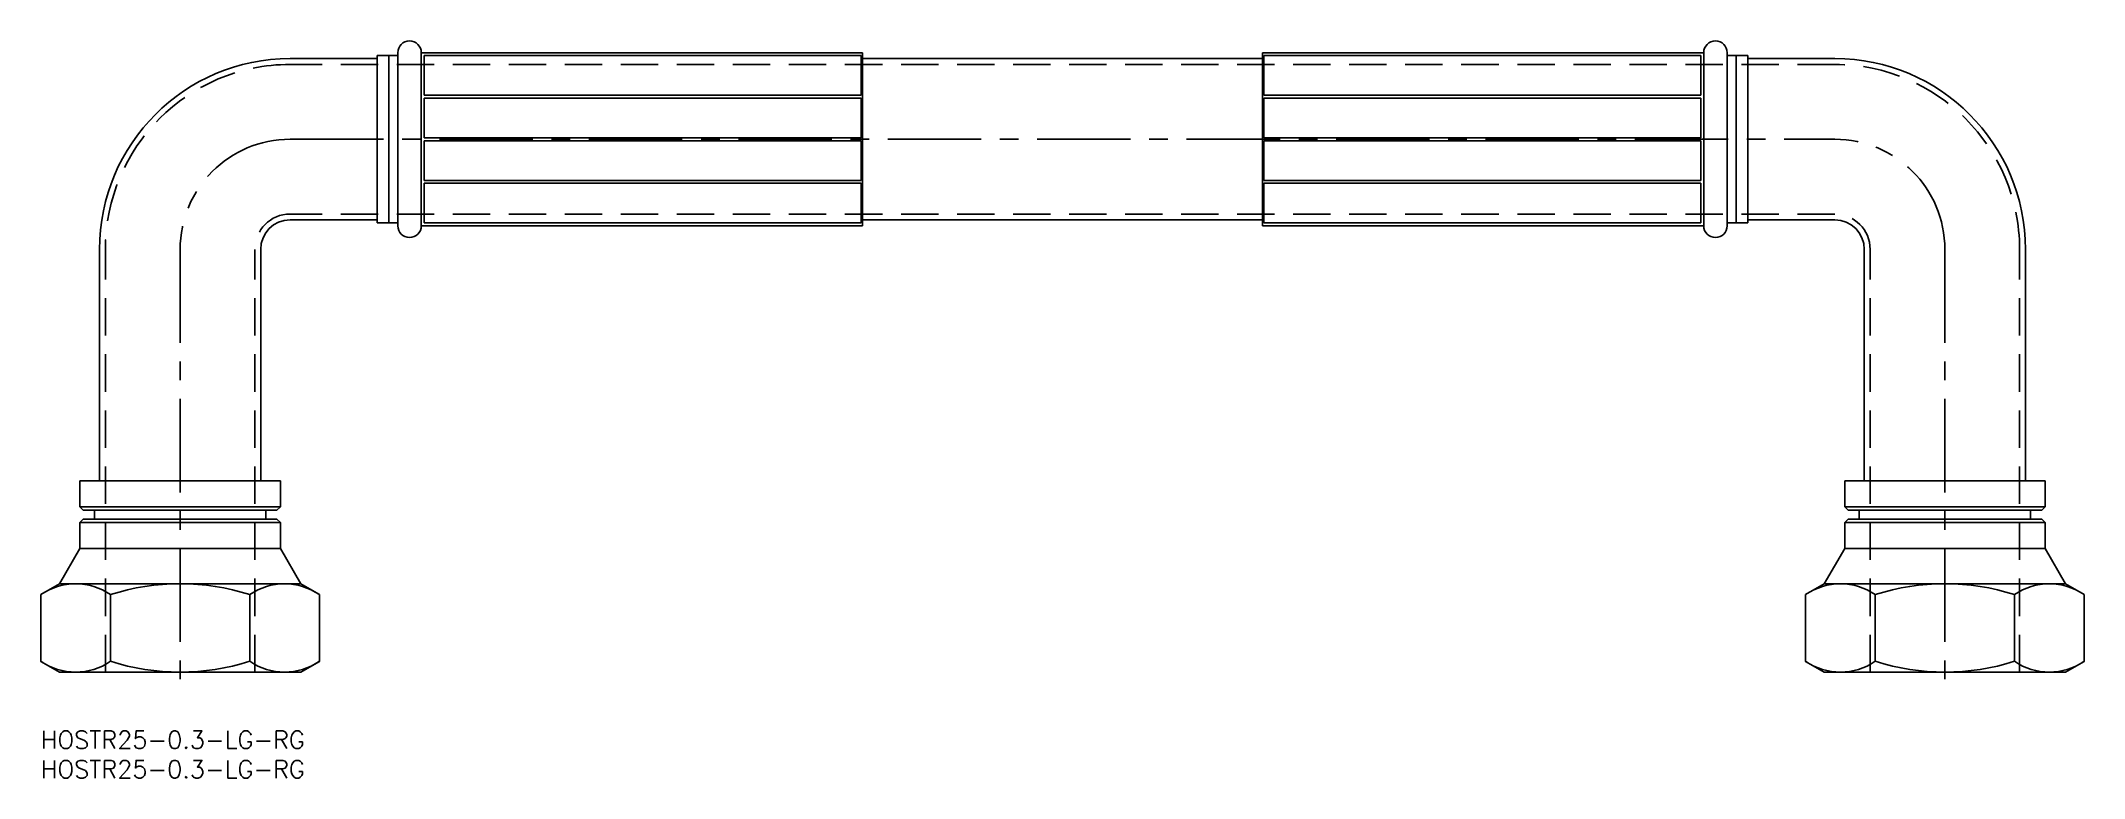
# Model space of a CAD drawing. Extents: x 0 to 347, y -8 to 117.
import ezdxf

# ---------------------------------------------------------------- set-up
doc = ezdxf.new("R2010")
doc.units = 0
doc.header["$LTSCALE"] = 0.5
doc.linetypes.add('CENTER', pattern=[50.8, 31.75, -6.35, 6.35, -6.35])
doc.linetypes.add('DASHED', pattern=[19.05, 12.7, -6.35])
for name, color, linetype in [('MSM_CENTER', 1, 'CENTER'), ('MSM_CONTINUOUS', 7, 'CONTINUOUS'), ('MSM_DASHED', 4, 'DASHED'), ('MSM_PART_NUMBER', 7, 'CONTINUOUS')]:
    doc.layers.add(name, color=color, linetype=linetype)
doc.styles.get("Standard").update_dxf_attribs({"font": 'txt.shx', "height": 3, "bigfont": 'bigfont.shx'})

# ---------------------------------------------------------------- blocks, each defined once
blk = doc.blocks.new('*U2')
at = {"layer": 'MSM_PART_NUMBER'}
blk.add_text('HOSTR25-0.3-LG-RG', height=3, dxfattribs=at).set_placement((0, -3))
blk = doc.blocks.new('*U3')
at = {"layer": 'MSM_PART_NUMBER'}
blk.add_text('HOSTR25-0.3-LG-RG', height=3, dxfattribs=at).set_placement((0, -8))

msp = doc.modelspace()

# ---------------------------------------------------------------- linework, layer by layer
at = {"layer": 'MSM_CENTER'}
for p, q in [((42.37, 100.5), (304.97, 100.5)), ((23.67, 81.8), (23.67, 8)), ((323.67, 81.8), (323.67, 8))]:
    msp.add_line(p, q, dxfattribs=at)
for centre, start, end in [((42.37, 81.8), 90, 180), ((304.97, 81.8), 0, 90)]:
    msp.add_arc(centre, 18.7, start, end, dxfattribs=at)
at = {"layer": 'MSM_CONTINUOUS'}
for p, q in [((57.17, 114.7), (60.67, 114.7)), ((57.17, 114.7), (57.17, 86.3)), ((59.17, 114.7), (59.17, 86.3)), ((60.67, 85.8), (60.67, 115.2)), ((139.67, 115.2), (64.67, 115.2)), ((64.67, 115.2), (64.67, 85.8)), ((65.17, 114.7), (65.17, 107.97)), ((139.42, 114.7), (65.17, 114.7)), ((139.42, 114.7), (139.42, 107.97)), ((139.67, 115.2), (139.67, 85.8)), ((207.67, 115.2), (207.67, 85.8)), ((207.67, 115.2), (282.67, 115.2)), ((207.92, 114.7), (207.92, 107.97)), ((207.92, 114.7), (282.17, 114.7)), ((282.17, 114.7), (282.17, 107.97)), ((282.67, 115.2), (282.67, 85.8)), ((286.67, 85.8), (286.67, 115.2)), ((290.17, 114.7), (286.67, 114.7)), ((288.17, 114.7), (288.17, 86.3)), ((290.17, 114.7), (290.17, 86.3)), ((57.17, 114.2), (42.37, 114.2)), ((207.67, 114.2), (139.67, 114.2)), ((290.17, 114.2), (304.97, 114.2)), ((139.42, 107.97), (65.17, 107.97)), ((207.92, 107.97), (282.17, 107.97)), ((65.17, 107.47), (139.42, 107.47)), ((65.17, 107.47), (65.17, 100.75)), ((139.42, 107.47), (139.42, 100.75)), ((207.92, 107.47), (207.92, 100.75)), ((282.17, 107.47), (207.92, 107.47)), ((282.17, 107.47), (282.17, 100.75)), ((139.42, 100.75), (65.17, 100.75)), ((207.92, 100.75), (282.17, 100.75)), ((65.17, 93.52), (65.17, 100.25)), ((65.17, 100.25), (139.42, 100.25)), ((139.42, 93.52), (139.42, 100.25)), ((282.17, 100.25), (207.92, 100.25)), ((207.92, 93.52), (207.92, 100.25)), ((282.17, 93.52), (282.17, 100.25)), ((65.17, 93.52), (139.42, 93.52)), ((65.17, 86.3), (65.17, 93.02)), ((139.42, 93.02), (65.17, 93.02)), ((139.42, 86.3), (139.42, 93.02)), ((282.17, 93.52), (207.92, 93.52)), ((207.92, 93.02), (282.17, 93.02)), ((207.92, 86.3), (207.92, 93.02)), ((282.17, 86.3), (282.17, 93.02)), ((57.17, 86.8), (42.37, 86.8)), ((57.17, 86.3), (60.67, 86.3)), ((139.67, 85.8), (64.67, 85.8)), ((139.42, 86.3), (65.17, 86.3)), ((139.67, 86.8), (207.67, 86.8)), ((207.67, 85.8), (282.67, 85.8)), ((207.92, 86.3), (282.17, 86.3)), ((290.17, 86.3), (286.67, 86.3)), ((290.17, 86.8), (304.97, 86.8)), ((9.97, 42.5), (9.97, 81.8)), ((37.37, 42.5), (37.37, 81.8)), ((309.97, 42.5), (309.97, 81.8)), ((337.37, 42.5), (337.37, 81.8)), ((6.64, 42.5), (6.64, 38.08)), ((6.64, 42.5), (40.71, 42.5)), ((40.71, 42.5), (40.71, 38.08)), ((306.64, 42.5), (306.64, 38.08)), ((340.71, 42.5), (306.64, 42.5)), ((340.71, 42.5), (340.71, 38.08)), ((6.64, 38.08), (40.71, 38.08)), ((6.64, 38.08), (7.21, 37.5)), ((6.64, 35.42), (7.21, 36)), ((6.64, 35.42), (40.71, 35.42)), ((6.64, 31), (6.64, 35.42)), ((7.21, 37.5), (40.13, 37.5)), ((7.21, 36), (40.13, 36)), ((9.12, 36), (9.12, 37.5)), ((38.22, 36), (38.22, 37.5)), ((40.71, 38.08), (40.13, 37.5)), ((40.71, 35.42), (40.13, 36)), ((40.71, 31), (40.71, 35.42)), ((306.64, 38.08), (307.21, 37.5)), ((340.71, 38.08), (306.64, 38.08)), ((306.64, 35.42), (307.21, 36)), ((340.71, 35.42), (306.64, 35.42)), ((306.64, 31), (306.64, 35.42)), ((340.13, 37.5), (307.21, 37.5)), ((340.13, 36), (307.21, 36)), ((309.12, 36), (309.12, 37.5)), ((338.22, 36), (338.22, 37.5)), ((340.71, 38.08), (340.13, 37.5)), ((340.71, 35.42), (340.13, 36)), ((340.71, 31), (340.71, 35.42)), ((3.17, 25), (6.64, 31)), ((6.64, 31), (40.71, 31)), ((44.17, 25), (40.71, 31)), ((303.17, 25), (306.64, 31)), ((340.71, 31), (306.64, 31)), ((344.17, 25), (340.71, 31)), ((3.17, 25), (0, 23.17)), ((44.17, 25), (3.17, 25)), ((44.17, 25), (47.34, 23.17)), ((303.17, 25), (300, 23.17)), ((303.17, 25), (344.17, 25)), ((344.17, 25), (347.34, 23.17)), ((0, 11.83), (0, 23.17)), ((11.84, 11.83), (11.84, 23.17)), ((35.51, 11.83), (35.51, 23.17)), ((47.34, 11.83), (47.34, 23.17)), ((300, 11.83), (300, 23.17)), ((311.84, 11.83), (311.84, 23.17)), ((335.51, 11.83), (335.51, 23.17)), ((347.34, 11.83), (347.34, 23.17)), ((3.17, 10), (0, 11.83)), ((44.17, 10), (47.34, 11.83)), ((303.17, 10), (300, 11.83)), ((344.17, 10), (347.34, 11.83)), ((44.17, 10), (3.17, 10)), ((303.17, 10), (344.17, 10))]:
    msp.add_line(p, q, dxfattribs=at)
for centre, radius, start, end in [((62.67, 115.2), 2, 0, 180), ((284.67, 115.2), 2, 0, 180), ((42.37, 81.8), 32.4, 90, 180), ((304.97, 81.8), 32.4, 0, 90), ((42.37, 81.8), 5, 90, 180), ((62.67, 85.8), 2, 180, 0), ((284.67, 85.8), 2, 180, 0), ((304.97, 81.8), 5, 0, 90), ((5.92, 14.52), 10.48, 55.6157, 124.3842), ((23.67, -14.17), 39.17, 72.412, 107.588), ((41.42, 14.52), 10.48, 55.6158, 124.3843), ((305.92, 14.52), 10.48, 55.6157, 124.3842), ((323.67, -14.17), 39.17, 72.412, 107.588), ((341.42, 14.52), 10.48, 55.6158, 124.3843), ((5.92, 20.48), 10.48, 235.6158, 304.3843), ((23.67, 49.17), 39.17, 252.412, 287.588), ((41.42, 20.48), 10.48, 235.6157, 304.3842), ((305.92, 20.48), 10.48, 235.6158, 304.3843), ((323.67, 49.17), 39.17, 252.412, 287.588), ((341.42, 20.48), 10.48, 235.6157, 304.3842)]:
    msp.add_arc(centre, radius, start, end, dxfattribs=at)
at = {"layer": 'MSM_DASHED'}
for p, q in [((304.97, 113.2), (42.37, 113.2)), ((304.97, 87.8), (42.37, 87.8)), ((10.97, 10), (10.97, 81.8)), ((36.37, 10), (36.37, 81.8)), ((310.97, 10), (310.97, 81.8)), ((336.37, 10), (336.37, 81.8))]:
    msp.add_line(p, q, dxfattribs=at)
for centre, radius, start, end in [((42.37, 81.8), 31.4, 90, 180), ((304.97, 81.8), 31.4, 0, 90), ((42.37, 81.8), 6, 90, 180), ((304.97, 81.8), 6, 0, 90)]:
    msp.add_arc(centre, radius, start, end, dxfattribs=at)

# ---------------------------------------------------------------- block references
at = {"layer": 'MSM_CONTINUOUS'}
for name in ['*U2', '*U3']:
    msp.add_blockref(name, (0, 0), dxfattribs=at)

doc.saveas('drawing.dxf')
